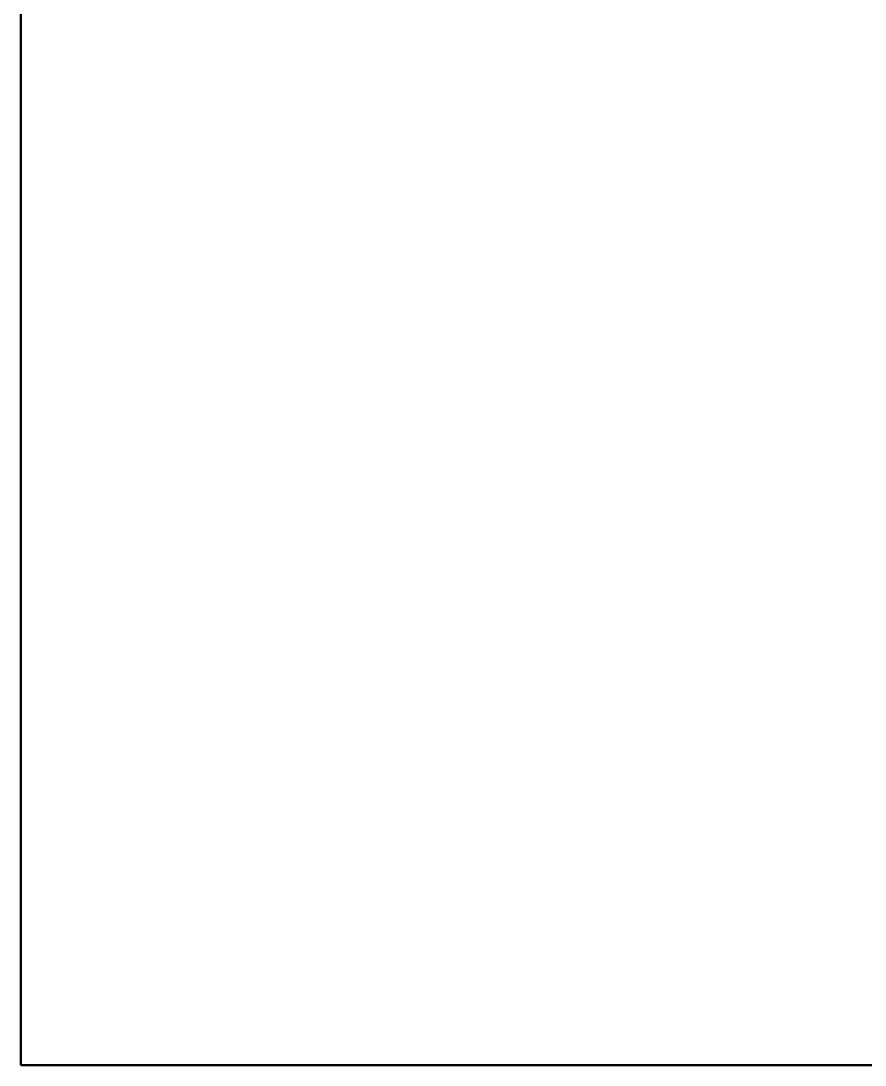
# Model space of a CAD drawing. Header units: millimetres. Extents: x -5505 to 394412, y -8522 to 584759.
# Drawn here: x 229422.6 to 229713.7, y 408972.9 to 409332.9 of the extents above; entities that cross this region are included whole.
import ezdxf
from ezdxf.enums import TextEntityAlignment as Align

# ---------------------------------------------------------------- set-up
doc = ezdxf.new("R2010")
doc.units = ezdxf.units.MM
for name, color, linetype, lineweight in [('\\M+1955C\\M+191E8\\M+19793-L', 1, 'Continuous', 50), ('\\M+1955C\\M+191E8\\M+19793_L', 1, 'Continuous', 50), ('AM_0', 7, 'Continuous', 30), ('AM_6', 7, 'Continuous', 30)]:
    doc.layers.add(name, color=color, linetype=linetype, lineweight=lineweight)
doc.styles.add('\\M+1907D\\M+194D41', font='isoct.shx', dxfattribs={"width": 0.9, "bigfont": 'extfont.shx'})
doc.styles.add('shi_txt_sty', font='ISOCP.SHX', dxfattribs={"bigfont": 'EXTFONT.SHX'})

# ---------------------------------------------------------------- blocks, each defined once
blk = doc.blocks.new('A4HG')
at = {"layer": '\\M+1955C\\M+191E8\\M+19793_L', "color": 1, "lineweight": 50}
for p, q in [((0, 180), (0, 0)), ((0, 0), (277, 0))]:
    blk.add_line(p, q, dxfattribs=at)
blk = doc.blocks.new('A4HG_N_SDT(HYPONIC DRIVE)')
at = {"layer": '\\M+1955C\\M+191E8\\M+19793-L'}
for p, q in [((-277, 180), (-277, 0)), ((-277, 0), (0, 0))]:
    blk.add_line(p, q, dxfattribs=at)
at = {"layer": 'AM_6', "style": '\\M+1907D\\M+194D41', "width": 1.15}
blk.add_attdef('DWG.NO1', text='', height=7, dxfattribs=at).set_placement((-18.514, 1.5), align=Align.RIGHT)
at = {"layer": 'AM_6', "style": 'shi_txt_sty'}
blk.add_attdef('TYPE', text='', height=2.5, dxfattribs=at).set_placement((-3.821, -4.109), align=Align.RIGHT)

msp = doc.modelspace()

# ---------------------------------------------------------------- block references
at = {"layer": 'AM_0', "lineweight": 0, "xscale": 4, "yscale": 4, "zscale": 4}
for name, p in [('A4HG', (229422.587, 408972.931)), ('A4HG_N_SDT(HYPONIC DRIVE)', (230530.587, 408972.931))]:
    msp.add_blockref(name, p, dxfattribs=at)

doc.saveas('drawing.dxf')
